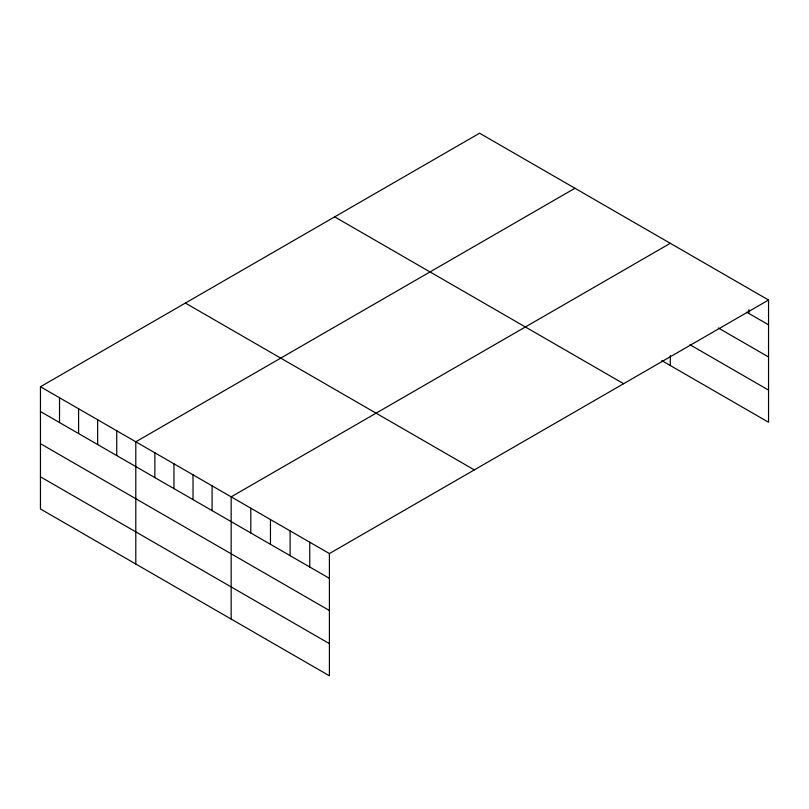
<?xml version="1.0" encoding="UTF-8"?>
<svg xmlns="http://www.w3.org/2000/svg" width="809" height="809" viewBox="0 0 809 809"><rect width="100%" height="100%" fill="white"/><g stroke="black" fill="none" stroke-linecap="round" stroke-linejoin="round"><path stroke-width="1.21" d="M40.45 386.742L329.405 553.568L329.405 675.798L40.45 508.972L40.45 386.742L479.595 133.202L768.55 300.028L768.55 422.258L661.833 360.642M574.946 188.254L135.801 441.795L135.801 564.025M670.307 243.307L231.162 496.847L231.162 619.077M329.405 553.568L768.55 300.028M746.717 312.213L768.55 324.813M718.331 327.979L768.55 356.971M689.956 344.725L768.55 390.11M334.673 216.873L623.628 383.699M185.372 303.072L474.327 469.898M40.45 411.528L329.405 578.354M40.45 443.686L329.405 610.512M40.45 476.814L329.405 643.64M748.901 309.756L748.901 313.477M670.307 355.647L670.307 365.537M309.756 542.222L309.756 567.008M290.107 530.876L290.107 555.662M270.459 519.53L270.459 544.326M250.81 508.183L250.81 532.979M212.089 485.835L212.089 510.621M193.017 474.822L193.017 499.608M173.945 463.81L173.945 488.606M154.873 452.797L154.873 477.593M116.739 430.782L116.739 455.568M97.667 419.77L97.667 444.556M78.594 408.757L78.594 433.553M59.522 397.745L59.522 422.541"/></g></svg>
